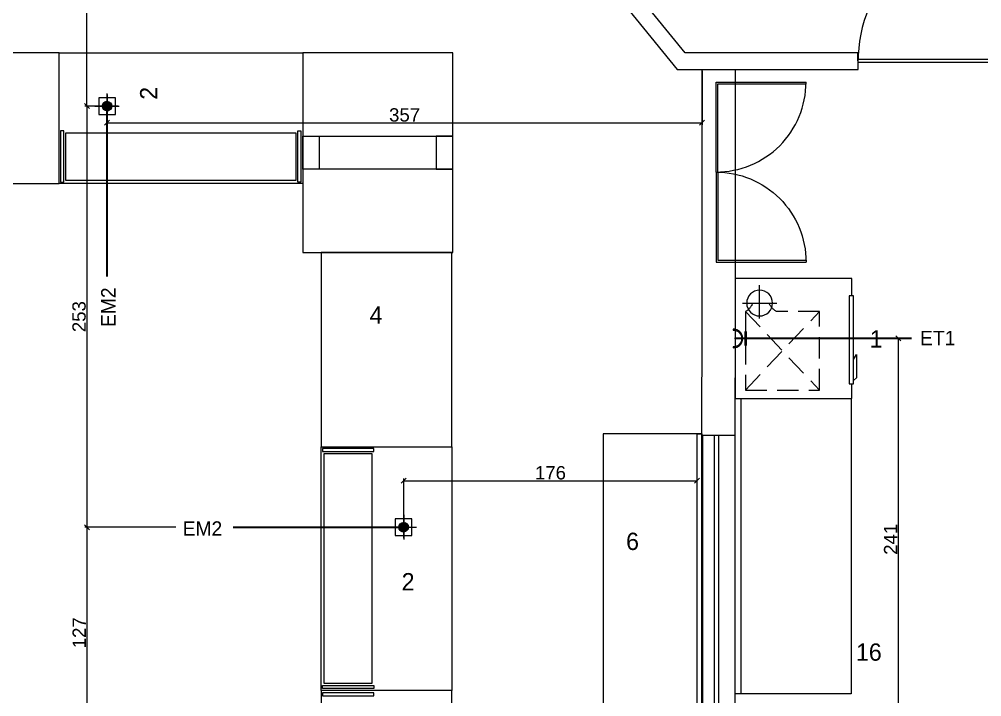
# Model space of a CAD drawing. Header units: millimetres. Extents: x 13502 to 23536, y 11874 to 14203.
# Drawn here: x 17897 to 18475, y 12975 to 13382 of the extents above; entities that cross this region are included whole.
import ezdxf
from ezdxf.enums import TextEntityAlignment as Align

# ---------------------------------------------------------------- set-up
doc = ezdxf.new("R2010")
doc.units = ezdxf.units.MM
doc.linetypes.add('DASHED', pattern=[19.049999999999997, 12.7, -6.35])
for name, color, linetype in [('-DWG_ANA', 7, 'Continuous'), ('CIHAZ', 2, 'Continuous'), ('ELEKTRİK', 10, 'Continuous'), ('S2000-002 Çizgi', 7, 'Continuous')]:
    doc.layers.add(name, color=color, linetype=linetype)
doc.layers.add('ELK', color=1, linetype='Continuous', lineweight=35)
doc.styles.get("Standard").update_dxf_attribs({"font": 'arial.ttf'})
doc.styles.add('TAKSİM', font='GOTHIC.TTF', dxfattribs={"height": 20})
doc.dimstyles.new('OLCU50', dxfattribs={"dimtxt": 8, "dimasz": 3, "dimexe": 1.25, "dimexo": 0.625, "dimtad": 1, "dimdec": 0, "dimtxsty": 'Standard', "dimblk": 'OBLIQUE', "dimcen": 2.5, "dimclrd": 256, "dimclre": 251, "dimclrt": 25, "dimadec": 0, "dimazin": 0, "dimtfac": 1, "dimtdec": 0, "dimtmove": 0, "dimatfit": 3, "dimldrblk": 'OBLIQUE', "dimfxl": 1, "dimarcsym": 0})

# ---------------------------------------------------------------- blocks, each defined once
blk = doc.blocks.new('ertye')
at = {"color": 7}
for points in [[(5346.783001151885, 6525.237164862384), (5429.190002137157, 6477.659460661178), (5381.61229793601, 6395.252459675935)], [(5347.753974707013, 6526.918940392691), (5431.842751222594, 6478.3702626364), (5383.294073466287, 6394.281486120792)]]:
    blk.add_lwpolyline(points, dxfattribs=at)
blk.add_arc((5431.842751222594, 6478.3702626364), 97.09735551381138, 150.0000000003027, 240.0000000008983, dxfattribs=at)
blk = doc.blocks.new('A$C5B5611F4')
at = {"layer": 'CIHAZ', "color": 1}
for p, q in [((14.73433841587575, 68.46761854331544), (14.73433841587575, 47.91930797332088)), ((24.09093439983735, 58.19346325831839), (3.982544617469102, 58.19346325831839))]:
    blk.add_line(p, q, dxfattribs=at)
at = {"layer": 'CIHAZ', "color": 5, "linetype": 'DASHED'}
for p, q in [((19.81749012649561, 66.6580059789485), (67.01333018661353, 22.28394089994254)), ((67.01333018661353, 66.6580059789485), (19.81749012649561, 22.28394089994254))]:
    blk.add_line(p, q, dxfattribs=at)
at = {"layer": 'CIHAZ', "color": 5}
for points in [[(63.2036010133279, 1.822599528354203), (10.36053938909026, 1.822599528354203), (10.36053938909026, 4.321503037158436), (63.2036010133279, 4.321503037158436)], [(61.2036010133279, 1.822599528354203), (48.59612999847741, 1.822599528354203), (45.59612999847741, -5.818888894282281e-06), (59.59612999847741, -5.818888894282281e-06)]]:
    blk.add_lwpolyline(points, close=True, dxfattribs=at)
at = {"layer": 'CIHAZ', "color": 1}
blk.add_circle((14.73433841587575, 58.19346325831839), 7.758035706010048, dxfattribs=at)
at = {"layer": 'S2000-002 Çizgi', "linetype": 'DASHED'}
for p, q in [((19.81749012649561, 66.6580059789485), (67.01333018661353, 66.6580059789485)), ((67.01333018661353, 66.6580059789485), (67.01333018661353, 22.28394089994254)), ((19.81749012649561, 22.28394089994254), (19.81749012649561, 48.05007444388684)), ((67.01333018661353, 22.28394089994254), (19.81749012649561, 22.28394089994254))]:
    blk.add_line(p, q, dxfattribs=at)
at = {"layer": 'S2000-002 Çizgi'}
blk.add_lwpolyline([(10.36053938909026, 2.813747483875431), (4.752122549689375e-06, 2.813747483875431), (4.752122549689375e-06, 72.81374748387543), (72.00000475212255, 72.81374748387543), (72.00000475212255, 2.813747483875431), (63.2036010133279, 2.813747483875431)], dxfattribs=at)
at = {"layer": 'S2000-002 Çizgi', "linetype": 'DASHED'}
for centre, radius, start, end in [((11.59975860845043, 71.22130393240832), 9.39972337437167, 291.2079427881586, 330.9566305499486), ((10.99552973916798, 43.0200138398659), 10.15522007421279, 29.69070431364409, 66.77515045045837)]:
    blk.add_arc(centre, radius, start, end, dxfattribs=at)
blk = doc.blocks.new('A$C50025146')
at = {"layer": 'ELEKTRİK'}
for points in [[(6.940050297998823e-05, 5.345355450490388), (6.940050297998823e-05, 5.908019846885509), (22.50664525620232, 5.908019846885509), (22.50664525620232, 5.345355450490388)], [(16.0258407970905, 9.846670621633166), (16.5885051934838, 9.846670621633166), (16.5885051934838, 1.406704675742731), (16.0258407970905, 1.406704675742731)]]:
    blk.add_hatch(color=256, dxfattribs=at).paths.add_polyline_path(points)
h = blk.add_hatch(color=256, dxfattribs=at)
edge = h.paths.add_edge_path()
edge.add_line((23.70435837441619, 11.25333161261187), (23.70435837441619, 10.69066721622039))
edge.add_ellipse((23.70435837441619, 5.626687648689767), major_axis=(3.580774291992597, -3.580774291992606), ratio=0.9999999999999413, start_angle=134.9999999999983, end_angle=314.9999999999983)
edge.add_line((23.70435837441619, 0.5627080811555061), (23.70435837441619, 4.368476402305532e-05))
edge.add_ellipse((23.70435837441619, 5.626687648689767), major_axis=(3.978638102213783, 3.978638102213774), ratio=0.9999999999999128, start_angle=45.0000000000025, end_angle=225.0000000000025, ccw=False)
for points, elevation in [([(6.940050297998823e-05, 5.908019846885509), (22.50664525620232, 5.908019846885509), (22.50664525620232, 5.345355450490388), (6.940050297998823e-05, 5.345355450490388)], 4.794507297291503e-08), ([(16.0258407970905, 1.406704675742731), (16.0258407970905, 9.846670621633166), (16.5885051934838, 9.846670621633166), (16.5885051934838, 1.406704675742731)], 4.791194770819646e-08)]:
    blk.add_lwpolyline(points, close=True, dxfattribs=dict(at, elevation=elevation))
at = {"layer": 'ELEKTRİK', "elevation": 4.798666618537076e-08}
blk.add_lwpolyline([(23.70435837441437, 4.368476402305532e-05), (23.70435837441619, 0.5627080811555061, -0.9999999999999944), (23.70435837441619, 10.69066721622039), (23.70435837441619, 11.25333161261187, 0.9999999999999944)], format="xyb", close=True, dxfattribs=at)
blk = doc.blocks.new('A$C611F6802')
at = {"layer": '-DWG_ANA'}
h = blk.add_hatch(dxfattribs=at)
h.set_pattern_fill('ANSI31', color=1, style=0)
h.set_pattern_definition([(45, (-55670.14020227872, -22065.11067284289), (-0.08838834764831843, 0.08838834764831845), [])])
h.paths.add_polyline_path([(4.423971784401617, 7.700424825947266, 1), (10.13888412773802, 7.700424825947266, 1)])
at = {"layer": '-DWG_ANA', "color": 1}
for p, q in [((7.28142795606982, 7.700424825947266), (7.28142795606982, 15.25836134111159)), ((7.28142795606982, 15.25836134111159), (7.28142795606982, 0)), ((7.28142795606982, 7.629180670555797), (0, 7.629180670555797)), ((7.28142795606982, 7.629180670555797), (14.67722620816494, 7.629180670555797)), ((14.67722620816494, 7.629180670555797), (7.28142795606982, 7.629180670555797))]:
    blk.add_line(p, q, dxfattribs=at)
blk.add_lwpolyline([(2.28142795606982, 2.700424825947266), (12.28142795606982, 2.700424825947266), (12.28142795606982, 12.70042482594727), (2.28142795606982, 12.70042482594727)], close=True, dxfattribs=at)
blk.add_circle((7.28142795606982, 7.700424825947266), 2.857456171668203, dxfattribs=at)
blk = doc.blocks.new('_Oblique')
at = {"color": 0, "linetype": 'ByBlock', "lineweight": -2}
blk.add_line((-0.5, -0.5), (0.5, 0.5), dxfattribs=at)
blk = doc.blocks.new('*D60')
at = {"color": 251, "lineweight": -2, "transparency": 16777216}
for p, q in [((17941.67665627616, 13663.18958231616), (17936.36157829924, 13663.18958231616)), ((17941.67665627616, 13330.13515623648), (17936.36157829924, 13330.13515623648))]:
    blk.add_line(p, q, dxfattribs=at)
at = {"lineweight": -2, "transparency": 16777216}
blk.add_line((17937.61157829924, 13330.13515623648), (17937.61157829924, 13663.18958231616), dxfattribs=at)
at = {"layer": 'Defpoints', "color": 0, "transparency": 16777216}
for p in [(17937.61157829924, 13663.18958231616), (17942.30165627616, 13663.18958231616), (17942.30165627616, 13330.13515623648)]:
    blk.add_point(p, dxfattribs=at)
at = {"lineweight": -2, "transparency": 16777216, "xscale": 3, "yscale": 3, "zscale": 3}
for p, rotation in [((17937.61157829924, 13663.18958231616), 90), ((17937.61157829924, 13330.13515623648), 270)]:
    blk.add_blockref('_Oblique', p, dxfattribs=dict(at, rotation=rotation))
at = {"color": 25, "transparency": 16777216, "insert": (17932.89926588451, 13496.66236927631), "char_height": 8, "attachment_point": 5, "rotation": 90}
blk.add_mtext('333', dxfattribs=at)
blk = doc.blocks.new('*D61')
at = {"color": 251, "lineweight": -2, "transparency": 16777216}
for p, q in [((17956.35388248433, 13330.13515623648), (17936.36157829926, 13330.13515623648)), ((17990.9204373709, 13076.93869416068), (17936.36157829926, 13076.93869416068))]:
    blk.add_line(p, q, dxfattribs=at)
at = {"lineweight": -2, "transparency": 16777216}
blk.add_line((17937.61157829926, 13330.13515623648), (17937.61157829926, 13076.93869416068), dxfattribs=at)
at = {"layer": 'Defpoints', "color": 0, "transparency": 16777216}
for p in [(17956.97888248433, 13330.13515623648), (17937.61157829926, 13076.93869416068), (17991.5454373709, 13076.93869416068)]:
    blk.add_point(p, dxfattribs=at)
at = {"lineweight": -2, "transparency": 16777216, "xscale": 3, "yscale": 3, "zscale": 3}
for p, rotation in [((17937.61157829926, 13330.13515623648), 90), ((17937.61157829926, 13076.93869416068), 270)]:
    blk.add_blockref('_Oblique', p, dxfattribs=dict(at, rotation=rotation))
at = {"color": 25, "transparency": 16777216, "insert": (17932.89926588453, 13203.53692519857), "char_height": 8, "attachment_point": 5, "rotation": 90}
blk.add_mtext('253', dxfattribs=at)
blk = doc.blocks.new('*D62')
at = {"color": 251, "lineweight": -2, "transparency": 16777216}
for p, q in [((17990.9204373709, 13076.93869416068), (17936.36157829929, 13076.93869416068)), ((17987.93602875394, 12950.12503301053), (17936.36157829929, 12950.12503301053))]:
    blk.add_line(p, q, dxfattribs=at)
at = {"lineweight": -2, "transparency": 16777216}
blk.add_line((17937.61157829929, 13076.93869416068), (17937.61157829929, 12950.12503301053), dxfattribs=at)
at = {"layer": 'Defpoints', "color": 0, "transparency": 16777216}
for p in [(17991.5454373709, 13076.93869416068), (17937.61157829929, 12950.12503301053), (17988.56102875394, 12950.12503301053)]:
    blk.add_point(p, dxfattribs=at)
at = {"lineweight": -2, "transparency": 16777216, "xscale": 3, "yscale": 3, "zscale": 3}
for p, rotation in [((17937.61157829929, 13076.93869416068), 90), ((17937.61157829929, 12950.12503301053), 270)]:
    blk.add_blockref('_Oblique', p, dxfattribs=dict(at, rotation=rotation))
at = {"color": 25, "transparency": 16777216, "insert": (17932.97020722153, 13013.53186358559), "char_height": 8, "attachment_point": 5, "rotation": 90}
blk.add_mtext('127', dxfattribs=at)
blk = doc.blocks.new('*D72')
at = {"color": 251, "lineweight": -2, "transparency": 16777216}
for p, q in [((18127.91624944571, 13070.2822662046), (18127.91624944571, 13106.15955670086)), ((18304.15029147364, 13070.2822662046), (18304.15029147364, 13106.15955670086))]:
    blk.add_line(p, q, dxfattribs=at)
at = {"lineweight": -2, "transparency": 16777216}
blk.add_line((18127.91624944571, 13104.90955670086), (18304.15029147364, 13104.90955670086), dxfattribs=at)
at = {"layer": 'Defpoints', "color": 0, "transparency": 16777216}
for p in [(18304.15029147364, 13104.90955670086), (18127.91624944571, 13069.6572662046), (18304.15029147364, 13069.6572662046)]:
    blk.add_point(p, dxfattribs=at)
at = {"lineweight": -2, "transparency": 16777216, "xscale": 3, "yscale": 3, "zscale": 3, "rotation": 180}
blk.add_blockref('_Oblique', (18127.91624944571, 13104.90955670086), dxfattribs=at)
at = {"lineweight": -2, "transparency": 16777216, "xscale": 3, "yscale": 3, "zscale": 3}
blk.add_blockref('_Oblique', (18304.15029147364, 13104.90955670086), dxfattribs=at)
at = {"color": 25, "transparency": 16777216, "insert": (18216.03327045967, 13109.61914060264), "char_height": 8, "attachment_point": 5}
blk.add_mtext('176', dxfattribs=at)
blk = doc.blocks.new('*D73')
at = {"color": 251, "lineweight": -2, "transparency": 16777216}
for p, q in [((18307.15977438133, 13351.37069200703), (18307.15977438133, 13318.79199115323)), ((17949.69745452825, 13337.13933690703), (17949.69745452825, 13318.79199115323))]:
    blk.add_line(p, q, dxfattribs=at)
at = {"lineweight": -2, "transparency": 16777216}
blk.add_line((17949.69745452825, 13320.04199115323), (18307.15977438133, 13320.04199115323), dxfattribs=at)
at = {"layer": 'Defpoints', "color": 0, "transparency": 16777216}
for p in [(18307.15977438133, 13351.99569200703), (17949.69745452825, 13337.76433690703), (18307.15977438133, 13320.04199115323)]:
    blk.add_point(p, dxfattribs=at)
at = {"lineweight": -2, "transparency": 16777216, "xscale": 3, "yscale": 3, "zscale": 3, "rotation": 180}
blk.add_blockref('_Oblique', (17949.69745452825, 13320.04199115323), dxfattribs=at)
at = {"lineweight": -2, "transparency": 16777216, "xscale": 3, "yscale": 3, "zscale": 3}
blk.add_blockref('_Oblique', (18307.15977438133, 13320.04199115323), dxfattribs=at)
at = {"color": 25, "transparency": 16777216, "insert": (18128.42861445479, 13324.75430356796), "char_height": 8, "attachment_point": 5}
blk.add_mtext('357', dxfattribs=at)
blk = doc.blocks.new('*D77')
at = {"color": 251, "lineweight": -2, "transparency": 16777216}
for p, q in [((18432.21080851587, 13190.43116104239), (18423.77282600526, 13190.43116104239)), ((18425.64782600522, 12948.97189288225), (18426.27282600526, 12948.97189288225))]:
    blk.add_line(p, q, dxfattribs=at)
at = {"lineweight": -2, "transparency": 16777216}
blk.add_line((18425.02282600526, 12948.97189288225), (18425.02282600526, 13190.43116104239), dxfattribs=at)
at = {"layer": 'Defpoints', "color": 0, "transparency": 16777216}
for p in [(18425.02282600526, 13190.43116104239), (18432.83580851587, 13190.43116104239), (18425.02282600522, 12948.97189288225)]:
    blk.add_point(p, dxfattribs=at)
at = {"lineweight": -2, "transparency": 16777216, "xscale": 3, "yscale": 3, "zscale": 3}
for p, rotation in [((18425.02282600526, 13190.43116104239), 90), ((18425.02282600526, 12948.97189288225), 270)]:
    blk.add_blockref('_Oblique', p, dxfattribs=dict(at, rotation=rotation))
at = {"color": 25, "transparency": 16777216, "insert": (18420.3814549275, 13069.70152696231), "char_height": 8, "attachment_point": 5, "rotation": 90}
blk.add_mtext('241', dxfattribs=at)

msp = doc.modelspace()

# ---------------------------------------------------------------- linework, layer by layer
for points in [[(18137.31164124985, 13662.93546382377), (18137.31164124985, 13552.21213970367), (18107.17650917951, 13552.21213970367), (18107.17650917951, 13542.39493554239), (18137.31164124985, 13542.39493554239), (18292.09663779299, 13351.99569200703), (18400.79770019394, 13351.99569200703), (18400.78314090188, 13362.0416492163), (18296.89086334963, 13362.0416492163), (18147.1274756324, 13545.81938236857), (18147.1274756324, 13662.93546382377), (18318.58053693467, 13662.93546382377)], [(18306.69719440553, 12612.74843855519), (18307.15977438133, 13351.99569200703), (18327.07647194042, 13351.99569200703), (18326.61250249221, 12611.58961856326)]]:
    msp.add_lwpolyline(points)
for points in [[(17920.8865580766, 13283.63157184294), (17920.8865580766, 13362.13676314253), (17641.37195076731, 13362.13676314253), (17641.37195076731, 13283.63157184294)], [(17920.8865580766, 13283.63157184294), (17920.8865580766, 13362.13676314253), (18067.24524516247, 13362.13676314253), (18067.24524516247, 13283.63157184294)], [(18067.24524516247, 13312.11575629677), (18157.33029954685, 13312.11575629677), (18157.33029954685, 13362.13676314253), (18067.24524516247, 13362.13676314253)], [(17921.81542038427, 13284.44163425936), (17923.66758710998, 13284.44163425936), (17923.66758710998, 13315.24206922463), (17921.81542038427, 13315.24206922463)], [(18063.07752266153, 13285.36841235842), (17924.82501762949, 13285.36841235842), (17924.82501762949, 13314.08324923271), (18063.07752266153, 13314.08324923271)], [(18066.08711990675, 13284.44163425936), (18064.23495318104, 13284.44163425936), (18064.23495318104, 13315.24206922463), (18066.08711990675, 13315.24206922463)], [(18067.24524516247, 13312.11575629677), (18077.20359394201, 13312.11575629677), (18077.20359394201, 13292.2004482101), (18067.24524516247, 13292.2004482101)], [(18147.37195076732, 13292.2004482101), (18157.33029954685, 13292.2004482101), (18157.33029954685, 13312.11575629677), (18147.37195076732, 13312.11575629677)], [(18067.24524516247, 13242.17944136434), (18157.33029954685, 13242.17944136434), (18157.33029954685, 13292.2004482101), (18067.24524516247, 13292.2004482101)], [(18078.36102446153, 13125.23310630377), (18156.86621576112, 13125.23310630377), (18156.86621576112, 13242.17944136434), (18078.36102446153, 13242.17944136434)], [(18327.07658627794, 13154.4311610424), (18396.78085931751, 13154.4311610424), (18396.78085931751, 12976.79021059933), (18327.07658627794, 12976.79021059933)], [(18327.07658627794, 13154.4311610424), (18330.31822541603, 13154.4311610424), (18330.31822541603, 12976.79021059933), (18327.07658627794, 12976.79021059933)], [(18247.64461687929, 12959.65245786501), (18307.15988871886, 12959.65245786501), (18307.15988871886, 13133.10446751992), (18247.64461687929, 13133.10446751992)], [(18304.15029147364, 13133.04593800984), (18306.69719440553, 13133.04593800984), (18306.69719440553, 12959.65245786501), (18304.15029147364, 12959.65245786501)], [(18327.07658627794, 13132.17907889327), (18307.39193061172, 13132.17907889327), (18307.39193061172, 12722.28471724051), (18327.07658627794, 12722.28471724051)], [(18314.33929267364, 12722.28471724051), (18317.23425844483, 12722.28471724051), (18317.23425844483, 13132.17907889327), (18314.33929267364, 13132.17907889327)], [(18078.36102446153, 13125.23310630377), (18156.86621576113, 13125.23310630377), (18156.86621576113, 12978.8744192179), (18078.36102446153, 12978.8744192179)], [(18079.17108687794, 13124.3042439961), (18079.17108687794, 13122.45207727039), (18109.97152184322, 13122.45207727039), (18109.97152184322, 13124.3042439961)], [(18080.097864977, 12983.04214171884), (18080.097864977, 13121.29464675088), (18108.8127018513, 13121.29464675088), (18108.8127018513, 12983.04214171884)], [(18079.17108687794, 12980.03254447362), (18079.17108687794, 12981.88471119933), (18109.97152184322, 12981.88471119933), (18109.97152184322, 12980.03254447362)], [(18078.36102446153, 12832.51573213203), (18156.86621576113, 12832.51573213203), (18156.86621576113, 12978.8744192179), (18078.36102446153, 12978.8744192179)], [(18079.17108687794, 12977.48216786069), (18079.17108687794, 12975.63000113499), (18109.97152184322, 12975.63000113499), (18109.97152184322, 12977.48216786069)]]:
    msp.add_lwpolyline(points, close=True)
at = {"layer": 'ELK', "color": 1}
for p, q in [((17949.69745452825, 13227.76128529305), (17949.69745452825, 13330.20640039187)), ((18432.83580851586, 13190.43116104238), (18349.58316213366, 13190.43116104241)), ((18025.54237850229, 13076.93869416067), (18127.9874936011, 13076.93869416067))]:
    msp.add_line(p, q, dxfattribs=at)

# ---------------------------------------------------------------- block references
at = {"layer": '-DWG_ANA', "color": 0}
for p, rotation in [((17956.97888248432, 13337.76433690703), 180), ((18135.54543011626, 13069.6572662046), 90.00000000000001)]:
    msp.add_blockref('A$C611F6802', p, dxfattribs=dict(at, rotation=rotation))
for p, xscale, yscale, zscale, rotation in [((11085.88954771776, 14658.48899871067), 0.8888888888888887, 0.8888888888888887, 0.8888888888888887, 300.0001289726322), ((22952.98579165839, 12528.61607126135), 0.5569648970839117, 0.5569648970839117, 0.5569648970839117, 120.0001289726322), ((22952.98579165839, 14052.2632597299), -0.5569648970839117, 0.5569648970839116, 0.5569648970839116, 59.99987102736778)]:
    msp.add_blockref('ertye', p, dxfattribs=dict(xscale=xscale, yscale=yscale, zscale=zscale, rotation=rotation))
at = {"layer": 'ELEKTRİK', "rotation": 180}
msp.add_blockref('A$C50025146', (18349.58323153414, 13196.05784869109, -4.794507297291503e-08), dxfattribs=at)
at = {"layer": 'S2000-002 Çizgi', "xscale": -1, "rotation": 90}
msp.add_blockref('A$C5B5611F4', (18399.89033376182, 13226.43116579452), dxfattribs=at)

# ---------------------------------------------------------------- texts
at = {"style": 'TAKSİM'}
msp.add_text('2', height=10.4, rotation=90, dxfattribs=at).set_placement((17979.90966056332, 13333.89555867873))
for s, p in [('4', (18107.38785255159, 13199.27405713805)), ('1', (18407.81316584007, 13184.96809685286)), ('6', (18261.47927349045, 13063.26828020125)), ('2', (18126.65932957066, 13038.9937924634)), ('16', (18399.56835537765, 12996.71669921521))]:
    msp.add_text(s, height=10.4, dxfattribs=at).set_placement(p)
at = {"layer": 'ELK', "color": 1, "style": 'TAKSİM'}
msp.add_text('EM2', height=8.64, rotation=90, dxfattribs=at).set_placement((17954.78124377051, 13197.32298031505))
msp.add_text('ET1', height=8.64, dxfattribs=at).set_placement((18448.68634132927, 13186.33772730791), align=Align.CENTER)
msp.add_text('EM2', height=8.64, dxfattribs=at).set_placement((17995.10407352428, 13071.85490491841))

# ---------------------------------------------------------------- dimensions: what is measured, and where the dimension line sits
for base, p1, p2, picture, middle in [((17937.61157829924, 13663.18958231616), (17942.30165627615, 13330.13515623647), (17942.30165627615, 13663.18958231616), '*D60', (17932.89926588451, 13496.66236927631)), ((17937.61157829926, 13076.93869416068), (17956.97888248432, 13330.13515623647), (17991.5454373709, 13076.93869416067), '*D61', (17932.89926588453, 13203.53692519857))]:
    dim = msp.add_linear_dim(base=base, p1=p1, p2=p2, angle=90, dimstyle='OLCU50')
    dim.commit()
    dim.dimension.update_dxf_attribs({"geometry": picture, "text_midpoint": middle})
for base, p1, p2, picture, middle in [((18307.15977438133, 13320.04199115323), (17949.69745452825, 13337.76433690703), (18307.15977438133, 13351.99569200703), '*D73', (18128.42861445479, 13324.75430356796)), ((18304.15029147364, 13104.90955670086), (18127.91624944571, 13069.6572662046), (18304.15029147364, 13069.6572662046), '*D72', (18216.03327045967, 13109.61914060264))]:
    dim = msp.add_linear_dim(base=base, p1=p1, p2=p2, dimstyle='OLCU50')
    dim.commit()
    dim.dimension.update_dxf_attribs({"geometry": picture, "text_midpoint": middle})
for base, p1, p2, picture, middle in [((18425.02282600526, 13190.43116104239), (18425.02282600521, 12948.97189288225), (18432.83580851586, 13190.43116104238), '*D77', (18420.3814549275, 13069.70152696231)), ((17937.61157829929, 12950.12503301053), (17991.5454373709, 13076.93869416067), (17988.56102875393, 12950.12503301052), '*D62', (17932.97020722153, 13013.53186358559))]:
    dim = msp.add_linear_dim(base=base, p1=p1, p2=p2, angle=90, dimstyle='OLCU50', override={"dimtmove": 1})
    dim.commit()
    dim.dimension.update_dxf_attribs({"geometry": picture, "text_midpoint": middle})

doc.saveas('drawing.dxf')
